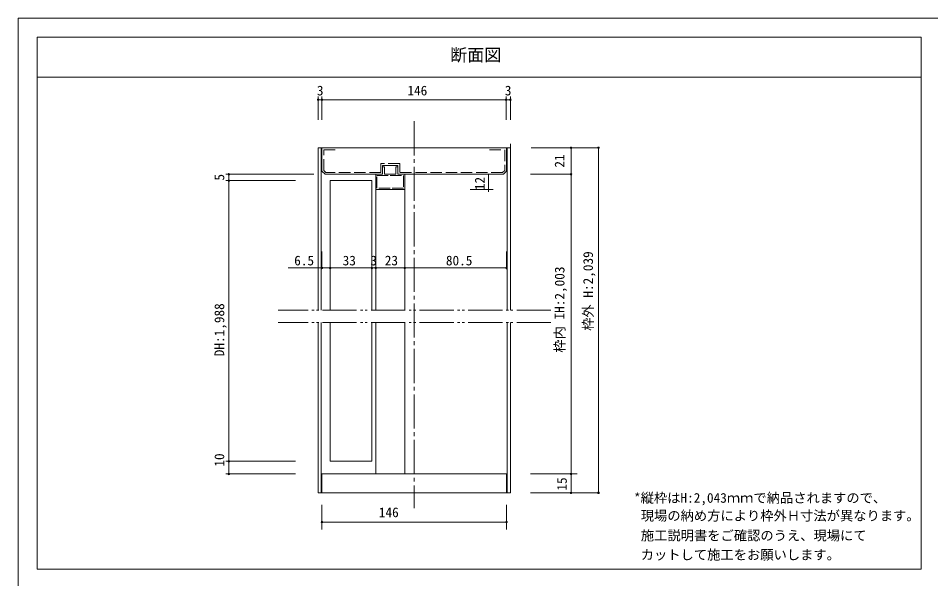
# Model space of a CAD drawing. Units: millimetres on the paper, enlarged 10 times, with parts at other scales. Extents: x -2000 to 2000, y -1385 to 1385.
# Drawn here: x -2000 to 405, y -92 to 1385 of the extents above; entities that cross this region are included whole.
import ezdxf
from ezdxf.enums import TextEntityAlignment as Align

# ---------------------------------------------------------------- set-up
doc = ezdxf.new("R2010")
doc.units = ezdxf.units.MM
doc.header["$LTSCALE"] = 10
doc.header["$PDMODE"] = 32
doc.header["$PDSIZE"] = 4
for name, pattern in [('CHAIN2', [12, 9, -1, 1, -1]), ('DASHED3', [4, 3, -1]), ('DOUBLE_CHAIN2', [12.8, 9, -1, 0.6, -0.6, 0.6, -1])]:
    doc.linetypes.add(name, pattern=pattern)
for name, color, linetype, lineweight in [('1-0_下線', 7, 'Continuous', 20), ('1-1_0', 7, 'Continuous', 20), ('2-0_18', 7, 'Continuous', 20)]:
    doc.layers.add(name, color=color, linetype=linetype, lineweight=lineweight)
doc.styles.add('ＭＳ ゴシック', font='')
doc.styles.get('ＭＳ ゴシック').set_extended_font_data('MS Gothic')

msp = doc.modelspace()

# ---------------------------------------------------------------- linework, layer by layer
at = {"layer": '1-0_下線'}
for p, q in [((-1950, 1335), (380, 1335)), ((-1950, 1335), (380, 1335)), ((-1950, -67.5), (-1950, 1335)), ((380, -67.5), (380, 1335)), ((380, -67.5), (380, 1335)), ((380, -67.5), (380, 1335)), ((380, 1230), (-1950, 1230)), ((-1950, 1230), (380, 1230)), ((380, -67.5), (-1950, -67.5))]:
    msp.add_line(p, q, dxfattribs=at)
for points in [[(380, -67.5), (-1950, -67.5), (-1950, 1335)], [(-1950, 1230), (380, 1230), (-1950, 1230)]]:
    msp.add_lwpolyline(points, dxfattribs=at)
at = {"layer": '1-1_0'}
for p, q in [((-1950, 1335), (380, 1335)), ((380, -67.5), (380, 1335)), ((-1950, 1230), (380, 1230))]:
    msp.add_line(p, q, dxfattribs=at)
msp.add_lwpolyline([(-2000, -1385), (2000, -1385), (2000, 1385), (-2000, 1385)], close=True, dxfattribs=at)
msp.add_lwpolyline([(380, -67.5), (-1950, -67.5), (-1950, 1335)], dxfattribs=at)
at = {"layer": '2-0_18'}
for p, q in [((-1209.63, 1117.31), (-1209.63, 1178.45)), ((-1199.63, 1117.31), (-1199.63, 1178.45)), ((-714.42, 1117.31), (-714.42, 1178.45)), ((-714.42, 1117.31), (-714.42, 1178.45)), ((-702.97, 1117.31), (-702.97, 1178.45)), ((-1209.63, 1170.29), (-702.97, 1170.29)), ((-1209.63, 1043.57), (-1199.63, 1043.57)), ((-1209.63, 615.34), (-1209.63, 1043.57)), ((-1209.63, 1043.57), (-702.97, 1043.57)), ((-1199.63, 981.9), (-1199.63, 1043.57)), ((-702.97, 1043.57), (-712.97, 1043.57)), ((-712.97, 1043.57), (-712.97, 981.9)), ((-711.3, 615.34), (-711.3, 1043.57)), ((-702.97, 615.34), (-702.97, 1053.57)), ((-702.97, 615.34), (-702.97, 1043.57)), ((-647.78, 1043.57), (-470.61, 1043.57)), ((-543.05, 1043.57), (-543.05, 133.8)), ((-470.61, 1043.57), (-470.61, 133.97)), ((-1034.63, 993.57), (-1034.63, 973.57)), ((-994.63, 978.57), (-994.63, 1001.9)), ((-1220.64, 973.57), (-1453.02, 973.57)), ((-1444.88, 183.8), (-1444.88, 973.57)), ((-760.65, 973.57), (-760.65, 927.56)), ((-649.7, 973.57), (-543.05, 973.57)), ((-1269.45, 956.9), (-1453.03, 956.9)), ((-1269.44, 956.9), (-1453.02, 956.9)), ((-1177.97, 956.9), (-1177.97, 615.34)), ((-1177.97, 956.9), (-1067.97, 956.9)), ((-1067.97, 956.9), (-1067.97, 615.34)), ((-1057.97, 933.57), (-1057.97, 615.34)), ((-981.3, 933.57), (-981.3, 615.34)), ((-808.66, 933.57), (-748.04, 933.57)), ((-1199.63, 770), (-1199.63, 726.68)), ((-712.97, 770), (-712.97, 726.68)), ((-1288.95, 726.68), (-712.97, 726.68)), ((-1209.63, 133.8), (-1209.63, 583.31)), ((-1201.3, 133.8), (-1201.3, 583.31)), ((-1177.97, 583.31), (-1177.97, 217.13)), ((-1067.97, 583.31), (-1067.97, 217.13)), ((-1057.97, 183.8), (-1057.97, 583.31)), ((-981.3, 183.8), (-981.3, 583.31)), ((-981.3, 183.8), (-981.3, 583.31)), ((-711.3, 133.8), (-711.3, 583.31)), ((-1269.45, 217.13), (-1453.03, 217.13)), ((-1177.97, 217.13), (-1067.97, 217.13)), ((-1269.45, 183.8), (-1453.03, 183.8)), ((-1199.63, 183.8), (-1199.63, 133.8)), ((-712.97, 183.8), (-1199.63, 183.8)), ((-712.97, 183.8), (-712.97, 133.8)), ((-649.7, 183.8), (-527.12, 183.8)), ((-649.7, 133.8), (-470.61, 133.8))]:
    msp.add_line(p, q, dxfattribs=at)
at = {"layer": '2-0_18', "linetype": 'CHAIN2'}
msp.add_line((-956.3, 1113.5), (-956.3, 93.85), dxfattribs=at)
at = {"layer": '2-0_18', "linetype": 'DASHED3'}
for p, q in [((-1194.63, 1038.57), (-1154.63, 1038.57)), ((-1194.63, 983.97), (-1194.63, 1038.57))]:
    msp.add_line(p, q, dxfattribs=at)
at = {"layer": '2-0_18', "linetype": 'DOUBLE_CHAIN2'}
for p, q in [((-596.07, 615.34), (-1315.08, 615.34)), ((-596.07, 583.31), (-1315.08, 583.31))]:
    msp.add_line(p, q, dxfattribs=at)
at = {"layer": '2-0_18', "color": 4, "lineweight": 9}
for p, q in [((-1199.63, 37.09), (-1199.63, 101.96)), ((-712.97, 37.09), (-712.97, 101.96)), ((-712.97, 57.09), (-1199.63, 57.09))]:
    msp.add_line(p, q, dxfattribs=at)
at = {"layer": '2-0_18'}
for points in [[(-1201.3, 615.34), (-1201.3, 1043.57), (-1019.63, 1043.57)], [(-999.63, 973.57), (-999.63, 996.9), (-1039.63, 996.9), (-1039.63, 973.57), (-1191.3, 973.57), (-1199.63, 981.9)], [(-1039.63, 993.57), (-1039.63, 973.57), (-1057.97, 973.57)], [(-1004.63, 993.57), (-1004.63, 973.57), (-1004.63, 993.57)], [(-1004.63, 993.57), (-1004.63, 973.57), (-1004.63, 978.57), (-1004.63, 973.57)], [(-999.63, 993.57), (-999.63, 973.57), (-981.3, 973.57)], [(-999.63, 973.57), (-981.3, 973.57), (-981.3, 933.57), (-1019.63, 933.57), (-1057.97, 933.57), (-1057.97, 973.57), (-1039.63, 973.57)], [(-1034.63, 973.57), (-1004.63, 973.57), (-1034.63, 973.57)], [(-712.97, 981.9), (-721.3, 973.57), (-999.63, 973.57)], [(-1209.63, 133.8), (-702.97, 133.8), (-702.97, 583.31)]]:
    msp.add_lwpolyline(points, dxfattribs=at)
at = {"layer": '2-0_18', "linetype": 'DASHED3'}
for points in [[(-757.97, 1038.57), (-717.97, 1038.57), (-717.97, 983.97)], [(-994.63, 1001.9), (-1044.63, 1001.9), (-1044.63, 978.57), (-1189.23, 978.57), (-1194.63, 983.97)], [(-717.97, 983.97), (-723.37, 978.57), (-994.63, 978.57)]]:
    msp.add_lwpolyline(points, dxfattribs=at)
at = {"layer": '2-0_18'}
for points in [[(-1034.63, 993.57), (-1039.63, 993.57), (-1039.63, 973.57), (-1039.63, 993.57)], [(-1034.63, 993.57), (-1034.63, 973.57), (-1034.63, 978.57), (-1034.63, 973.57)], [(-1004.63, 993.57), (-999.63, 993.57), (-999.63, 973.57), (-999.63, 993.57)]]:
    msp.add_lwpolyline(points, close=True, dxfattribs=at)
at = {"layer": '2-0_18', "linetype": 'DASHED3'}
msp.add_lwpolyline([(-984.63, 936.9), (-1019.63, 936.9), (-1054.63, 936.9), (-1054.63, 970.23), (-1019.63, 970.23), (-984.63, 970.23)], close=True, dxfattribs=at)
at = {"layer": '2-0_18'}
for p in [(-1209.63, 1170.29), (-1199.63, 1170.29), (-714.42, 1170.29), (-702.97, 1170.29), (-543.05, 1043.57), (-470.61, 1043.57), (-1444.88, 973.57), (-543.05, 973.57), (-1444.88, 956.9), (-1199.63, 726.68), (-1177.97, 726.68), (-1067.97, 726.68), (-1057.97, 726.68), (-981.3, 726.68), (-712.97, 726.68), (-1444.9, 217.13), (-1444.9, 183.8), (-543.05, 183.8), (-543.05, 133.8)]:
    msp.add_point(p, dxfattribs=at)
at = {"layer": '2-0_18', "color": 4}
for p in [(-470.61, 133.97), (-1199.63, 57.09), (-712.97, 57.09)]:
    msp.add_point(p, dxfattribs=at)

# ---------------------------------------------------------------- texts
at = {"layer": '1-1_0', "style": 'ＭＳ ゴシック'}
msp.add_text('断面図', height=32.99, dxfattribs=at).set_placement((-861.74, 1261.98), align=Align.BOTTOM_LEFT)
at = {"layer": '2-0_18', "style": 'ＭＳ ゴシック'}
for s, p in [('3', (-1212.97, 1173.9)), ('146', (-974.32, 1173.9)), ('3', (-717.6, 1173.9)), ('6.5', (-1272.7, 725.84)), ('33', (-1145, 725.84)), ('3', (-1071.94, 725.84)), ('23', (-1034.01, 725.89)), ('80.5', (-872.86, 725.84)), ('*縦枠はH:2,043ｍｍで納品されますので、', (-377.09, 100.17)), ('146', (-1049.63, 62.09)), ('現場の納め方により枠外Ｈ寸法が異なります。', (-359.31, 53.25)), ('施工説明書をご確認のうえ、現場にて', (-359.07, 0.98)), ('カットして施工をお願いします。', (-359.31, -49.72))]:
    msp.add_text(s, height=25.66, dxfattribs=at).set_placement(p, align=Align.BOTTOM_LEFT)
for s, p in [('21', (-552.89, 991.14)), ('5', (-1449.46, 957.04)), ('12', (-763.13, 931.9)), ('枠外 H:2,039', (-477.61, 560.99)), ('枠内 IH:2,003', (-552.67, 503.41)), ('DH:1,988', (-1449.46, 494)), ('10', (-1449.47, 203.04)), ('15', (-546.65, 139.82))]:
    msp.add_text(s, height=25.66, rotation=90, dxfattribs=at).set_placement(p, align=Align.BOTTOM_LEFT)

doc.saveas('drawing.dxf')
